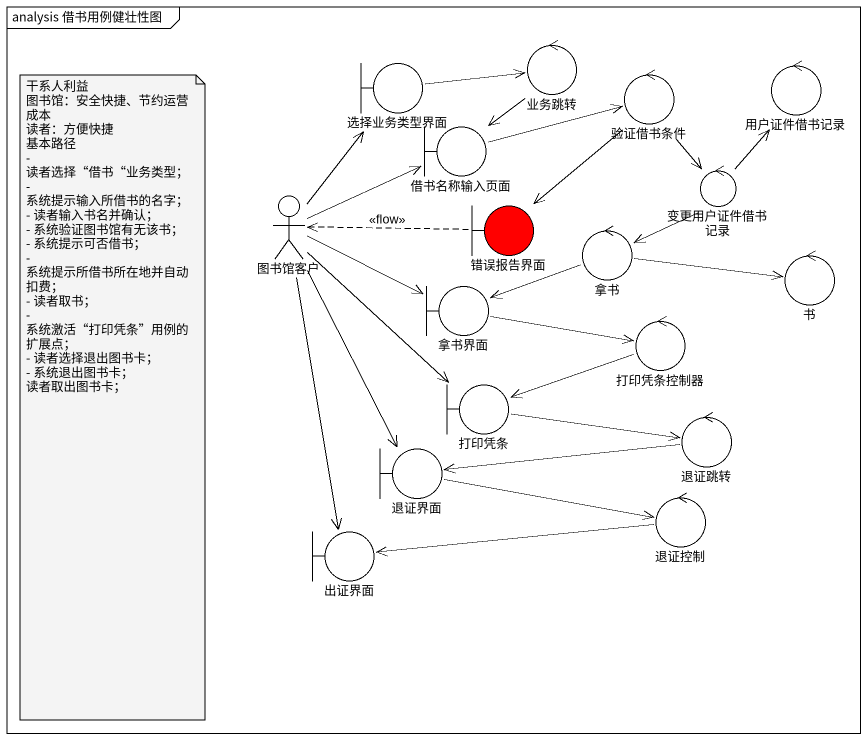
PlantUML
@startuml
mainframe analysis 借书用例健壮性图
boundary 选择业务类型界面
control 业务跳转
control 用户证件借书记录
control 验证借书条件
boundary 借书名称输入页面
actor 图书馆客户
boundary 错误报告界面 #FF0000
control 变更用户证件借书记录
control 拿书
control 书
boundary 拿书界面
control 打印凭条控制器
boundary 打印凭条
control 退证跳转
boundary 退证界面
control 退证控制
boundary 出证界面
选择业务类型界面 -right-> 业务跳转
业务跳转 --> 借书名称输入页面
验证借书条件 --> 错误报告界面
验证借书条件 --> 变更用户证件借书记录
借书名称输入页面 -right-> 验证借书条件
图书馆客户 -up-> 选择业务类型界面
图书馆客户 -right-> 借书名称输入页面
图书馆客户 -right-> 拿书界面
图书馆客户 --> 打印凭条
图书馆客户 --> 退证界面
图书馆客户 --> 出证界面
错误报告界面 .left.> 图书馆客户 : <<flow>>
变更用户证件借书记录 -up-> 用户证件借书记录
变更用户证件借书记录 -left-> 拿书
拿书 -right-> 书
拿书 -left-> 拿书界面
拿书界面 -right-> 打印凭条控制器
打印凭条控制器 -left-> 打印凭条
打印凭条 -right-> 退证跳转
退证跳转 -left-> 退证界面
退证界面 -right-> 退证控制
退证控制 -left-> 出证界面
note as N1
  干系人利益
  图书馆：安全快捷、节约运营成本
  读者：方便快捷
  基本路径
  - 读者选择“借书“业务类型；
  - 系统提示输入所借书的名字；
  - 读者输入书名并确认；
  - 系统验证图书馆有无该书；
  - 系统提示可否借书；
  - 系统提示所借书所在地并自动扣费；
  - 读者取书；
  - 系统激活“打印凭条”用例的扩展点；
  - 读者选择退出图书卡；
  - 系统退出图书卡；
  读者取出图书卡；
end note
@enduml
